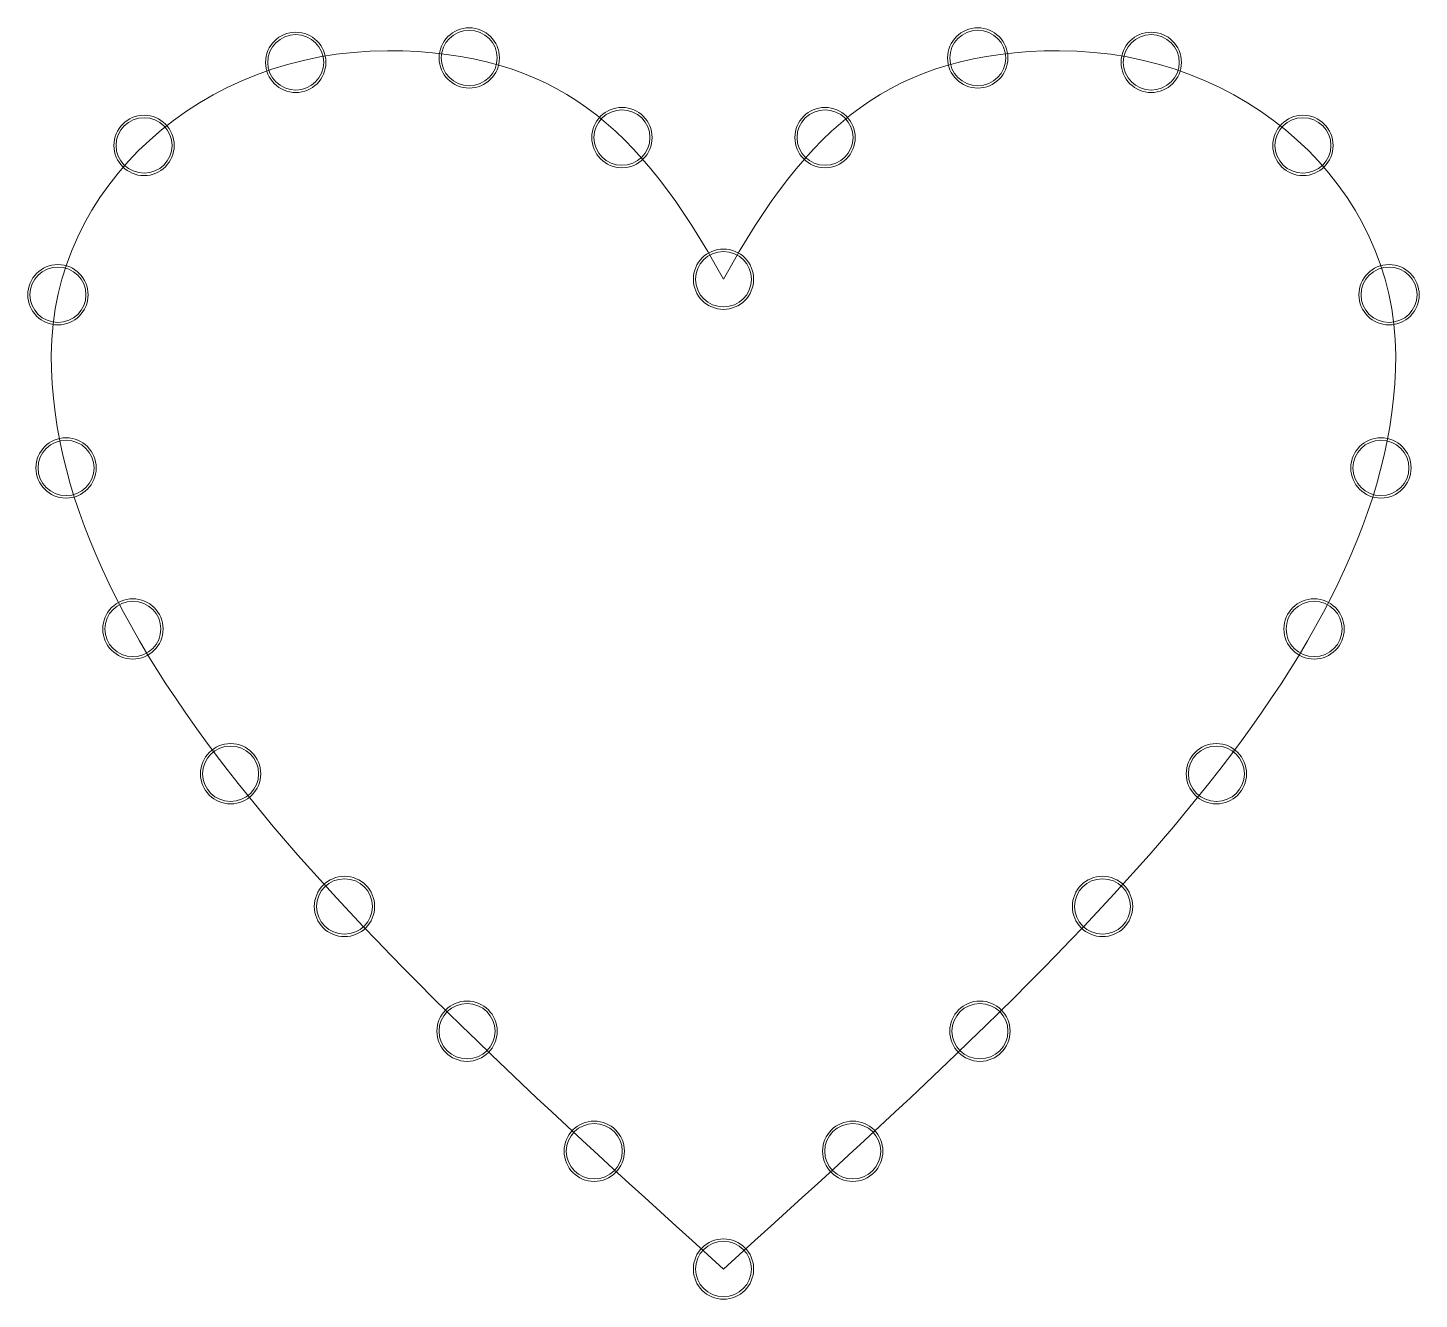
# Model space of a CAD drawing. Header units: millimetres. Extents: x -49 to 66, y -11 to 95.
import ezdxf

# ---------------------------------------------------------------- set-up
doc = ezdxf.new("R2010")
doc.units = ezdxf.units.MM
doc.header["$MEASUREMENT"] = 0
doc.layers.add('Layer 1', color=7, linetype='Continuous')

msp = doc.modelspace()

# ---------------------------------------------------------------- linework, layer by layer
at = {"layer": 'Layer 1', "color": 250, "lineweight": 18}
for centre, major_axis, ratio in [((-12.778, 92.3631), (0, 2.5), 1), ((29.3774, 92.3631), (0, 2.5), 1), ((-27.1576, 92.002), (0, 2.5), 1), ((43.7571, 92.002), (0, 2.5), 1), ((-0.1147, 85.7677), (0, 2.5), 1), ((16.714, 85.7677), (0, 2.5), 1), ((16.714, 85.7677), (2.3216, 0), 0.98858546), ((-39.7326, 85.1124), (0, 2.5), 1), ((56.332, 85.1124), (0, 2.5), 1), ((8.2997, 74.0266), (0, 2.5), 1), ((8.2996, 74.0267), (2.3217, 0), 0.98854288), ((-46.8668, 72.736), (0, 2.5), 1), ((63.4661, 72.7359), (0, 2.5), 1), ((-46.1993, 58.3819), (0, 2.5), 1), ((62.7988, 58.3818), (0, 2.5), 1), ((-40.6578, 45.0315), (0, 2.5), 1), ((57.2572, 45.0314), (0, 2.5), 1), ((-32.5553, 33.0274), (0, 2.5), 1), ((49.1548, 33.0273), (0, 2.5), 1), ((-23.1178, 22.0295), (0, 2.5), 1), ((39.7172, 22.0294), (0, 2.5), 1), ((-12.9589, 11.6896), (0, 2.5), 1), ((29.5583, 11.6896), (0, 2.5), 1), ((-2.4152, 1.7406), (0, 2.5), 1), ((19.0146, 1.7406), (0, 2.5), 1), ((8.2997, -8.0243), (0, 2.5), 1)]:
    msp.add_ellipse(centre, major_axis=major_axis, ratio=ratio, dxfattribs=at)
for points, knots in [([(-12.778, 94.6583), (-11.4958, 94.6583), (-10.4563, 93.6307), (-10.4563, 92.3632), (-10.4563, 92.3632), (-10.4563, 91.0956), (-11.4958, 90.068), (-12.778, 90.068), (-12.778, 90.068), (-14.0602, 90.068), (-15.0997, 91.0956), (-15.0997, 92.3632), (-15.0997, 92.3632), (-15.0997, 93.6307), (-14.0602, 94.6583), (-12.778, 94.6583)], [0, 0, 0, 0, 0.2, 0.2, 0.2, 0.2, 0.4, 0.4, 0.4, 0.4, 0.6, 0.6, 0.6, 0.6, 1, 1, 1, 1]), ([(29.3774, 94.6583), (30.6596, 94.6583), (31.6991, 93.6307), (31.6991, 92.3632), (31.6991, 92.3632), (31.6991, 91.0956), (30.6596, 90.068), (29.3774, 90.068), (29.3774, 90.068), (28.0952, 90.068), (27.0558, 91.0956), (27.0558, 92.3632), (27.0558, 92.3632), (27.0558, 93.6307), (28.0952, 94.6583), (29.3774, 94.6583)], [0, 0, 0, 0, 0.2, 0.2, 0.2, 0.2, 0.4, 0.4, 0.4, 0.4, 0.6, 0.6, 0.6, 0.6, 1, 1, 1, 1]), ([(-27.1576, 94.2971), (-25.8754, 94.2971), (-24.8359, 93.2695), (-24.8359, 92.002), (-24.8359, 92.002), (-24.8359, 90.7344), (-25.8754, 89.7069), (-27.1576, 89.7069), (-27.1576, 89.7069), (-28.4398, 89.7069), (-29.4793, 90.7344), (-29.4793, 92.002), (-29.4793, 92.002), (-29.4793, 93.2695), (-28.4398, 94.2971), (-27.1576, 94.2971)], [0, 0, 0, 0, 0.2, 0.2, 0.2, 0.2, 0.4, 0.4, 0.4, 0.4, 0.6, 0.6, 0.6, 0.6, 1, 1, 1, 1]), ([(43.7571, 94.2971), (45.0393, 94.2971), (46.0788, 93.2695), (46.0788, 92.002), (46.0788, 92.002), (46.0788, 90.7344), (45.0393, 89.7069), (43.7571, 89.7069), (43.7571, 89.7069), (42.4749, 89.7069), (41.4355, 90.7344), (41.4355, 92.002), (41.4355, 92.002), (41.4355, 93.2695), (42.4749, 94.2971), (43.7571, 94.2971)], [0, 0, 0, 0, 0.2, 0.2, 0.2, 0.2, 0.4, 0.4, 0.4, 0.4, 0.6, 0.6, 0.6, 0.6, 1, 1, 1, 1]), ([(8.2997, 74.0266), (15.2646, 86.6499), (22.2296, 92.9614), (36.1597, 92.9614), (36.1597, 92.9614), (51.5384, 92.9614), (64.0196, 81.6511), (64.0196, 67.715), (64.0196, 67.715), (64.0196, 42.4686), (36.1597, 17.2221), (8.2997, -8.0243), (8.2997, -8.0243), (-19.5603, 17.2221), (-47.4202, 42.4686), (-47.4202, 67.715), (-47.4202, 67.715), (-47.4202, 81.6511), (-34.939, 92.9614), (-19.5603, 92.9614), (-19.5603, 92.9614), (-5.6303, 92.9614), (1.3348, 86.6499), (8.2997, 74.0266)], [0, 0, 0, 0, 0.14285714, 0.14285714, 0.14285714, 0.14285714, 0.28571429, 0.28571429, 0.28571429, 0.28571429, 0.42857143, 0.42857143, 0.42857143, 0.42857143, 0.57142857, 0.57142857, 0.57142857, 0.57142857, 0.71428571, 0.71428571, 0.71428571, 0.71428571, 1, 1, 1, 1]), ([(-0.1147, 88.0628), (1.1675, 88.0628), (2.207, 87.0352), (2.207, 85.7677), (2.207, 85.7677), (2.207, 84.5001), (1.1675, 83.4726), (-0.1147, 83.4726), (-0.1147, 83.4726), (-1.3969, 83.4726), (-2.4364, 84.5001), (-2.4364, 85.7677), (-2.4364, 85.7677), (-2.4364, 87.0352), (-1.3969, 88.0628), (-0.1147, 88.0628)], [0, 0, 0, 0, 0.2, 0.2, 0.2, 0.2, 0.4, 0.4, 0.4, 0.4, 0.6, 0.6, 0.6, 0.6, 1, 1, 1, 1]), ([(-39.7326, 87.4075), (-38.4504, 87.4075), (-37.4109, 86.3799), (-37.4109, 85.1124), (-37.4109, 85.1124), (-37.4109, 83.8448), (-38.4504, 82.8173), (-39.7326, 82.8173), (-39.7326, 82.8173), (-41.0148, 82.8173), (-42.0543, 83.8448), (-42.0543, 85.1124), (-42.0543, 85.1124), (-42.0543, 86.3799), (-41.0148, 87.4075), (-39.7326, 87.4075)], [0, 0, 0, 0, 0.2, 0.2, 0.2, 0.2, 0.4, 0.4, 0.4, 0.4, 0.6, 0.6, 0.6, 0.6, 1, 1, 1, 1]), ([(56.332, 87.4076), (57.6142, 87.4076), (58.6537, 86.38), (58.6537, 85.1125), (58.6537, 85.1125), (58.6537, 83.8449), (57.6142, 82.8173), (56.332, 82.8173), (56.332, 82.8173), (55.0498, 82.8173), (54.0104, 83.8449), (54.0104, 85.1125), (54.0104, 85.1125), (54.0104, 86.38), (55.0498, 87.4076), (56.332, 87.4076)], [0, 0, 0, 0, 0.2, 0.2, 0.2, 0.2, 0.4, 0.4, 0.4, 0.4, 0.6, 0.6, 0.6, 0.6, 1, 1, 1, 1]), ([(-46.8668, 75.0311), (-45.5846, 75.0311), (-44.5451, 74.0035), (-44.5451, 72.736), (-44.5451, 72.736), (-44.5451, 71.4684), (-45.5846, 70.4409), (-46.8668, 70.4409), (-46.8668, 70.4409), (-48.149, 70.4409), (-49.1885, 71.4684), (-49.1885, 72.736), (-49.1885, 72.736), (-49.1885, 74.0035), (-48.149, 75.0311), (-46.8668, 75.0311)], [0, 0, 0, 0, 0.2, 0.2, 0.2, 0.2, 0.4, 0.4, 0.4, 0.4, 0.6, 0.6, 0.6, 0.6, 1, 1, 1, 1]), ([(63.4661, 75.0311), (64.7483, 75.0311), (65.7878, 74.0035), (65.7878, 72.736), (65.7878, 72.736), (65.7878, 71.4684), (64.7483, 70.4408), (63.4661, 70.4408), (63.4661, 70.4408), (62.1839, 70.4408), (61.1445, 71.4684), (61.1445, 72.736), (61.1445, 72.736), (61.1445, 74.0035), (62.1839, 75.0311), (63.4661, 75.0311)], [0, 0, 0, 0, 0.2, 0.2, 0.2, 0.2, 0.4, 0.4, 0.4, 0.4, 0.6, 0.6, 0.6, 0.6, 1, 1, 1, 1]), ([(-46.1993, 60.6771), (-44.9171, 60.6771), (-43.8776, 59.6495), (-43.8776, 58.382), (-43.8776, 58.382), (-43.8776, 57.1144), (-44.9171, 56.0868), (-46.1993, 56.0868), (-46.1993, 56.0868), (-47.4815, 56.0868), (-48.521, 57.1144), (-48.521, 58.382), (-48.521, 58.382), (-48.521, 59.6495), (-47.4815, 60.6771), (-46.1993, 60.6771)], [0, 0, 0, 0, 0.2, 0.2, 0.2, 0.2, 0.4, 0.4, 0.4, 0.4, 0.6, 0.6, 0.6, 0.6, 1, 1, 1, 1]), ([(62.7988, 60.677), (64.081, 60.677), (65.1205, 59.6494), (65.1205, 58.3819), (65.1205, 58.3819), (65.1205, 57.1143), (64.081, 56.0867), (62.7988, 56.0867), (62.7988, 56.0867), (61.5166, 56.0867), (60.4772, 57.1143), (60.4772, 58.3819), (60.4772, 58.3819), (60.4772, 59.6494), (61.5166, 60.677), (62.7988, 60.677)], [0, 0, 0, 0, 0.2, 0.2, 0.2, 0.2, 0.4, 0.4, 0.4, 0.4, 0.6, 0.6, 0.6, 0.6, 1, 1, 1, 1]), ([(-40.6578, 47.3266), (-39.3756, 47.3266), (-38.3361, 46.299), (-38.3361, 45.0315), (-38.3361, 45.0315), (-38.3361, 43.7639), (-39.3756, 42.7364), (-40.6578, 42.7364), (-40.6578, 42.7364), (-41.94, 42.7364), (-42.9795, 43.7639), (-42.9795, 45.0315), (-42.9795, 45.0315), (-42.9795, 46.299), (-41.94, 47.3266), (-40.6578, 47.3266)], [0, 0, 0, 0, 0.2, 0.2, 0.2, 0.2, 0.4, 0.4, 0.4, 0.4, 0.6, 0.6, 0.6, 0.6, 1, 1, 1, 1]), ([(57.2572, 47.3265), (58.5394, 47.3265), (59.5789, 46.2989), (59.5789, 45.0314), (59.5789, 45.0314), (59.5789, 43.7638), (58.5394, 42.7363), (57.2572, 42.7363), (57.2572, 42.7363), (55.975, 42.7363), (54.9356, 43.7638), (54.9356, 45.0314), (54.9356, 45.0314), (54.9356, 46.2989), (55.975, 47.3265), (57.2572, 47.3265)], [0, 0, 0, 0, 0.2, 0.2, 0.2, 0.2, 0.4, 0.4, 0.4, 0.4, 0.6, 0.6, 0.6, 0.6, 1, 1, 1, 1]), ([(-32.5554, 35.3225), (-31.2732, 35.3225), (-30.2337, 34.2949), (-30.2337, 33.0274), (-30.2337, 33.0274), (-30.2337, 31.7598), (-31.2732, 30.7323), (-32.5554, 30.7323), (-32.5554, 30.7323), (-33.8376, 30.7323), (-34.877, 31.7598), (-34.877, 33.0274), (-34.877, 33.0274), (-34.877, 34.2949), (-33.8376, 35.3225), (-32.5554, 35.3225)], [0, 0, 0, 0, 0.2, 0.2, 0.2, 0.2, 0.4, 0.4, 0.4, 0.4, 0.6, 0.6, 0.6, 0.6, 1, 1, 1, 1]), ([(49.1548, 35.3225), (50.437, 35.3225), (51.4765, 34.2949), (51.4765, 33.0274), (51.4765, 33.0274), (51.4765, 31.7598), (50.437, 30.7322), (49.1548, 30.7322), (49.1548, 30.7322), (47.8726, 30.7322), (46.8332, 31.7598), (46.8332, 33.0274), (46.8332, 33.0274), (46.8332, 34.2949), (47.8726, 35.3225), (49.1548, 35.3225)], [0, 0, 0, 0, 0.2, 0.2, 0.2, 0.2, 0.4, 0.4, 0.4, 0.4, 0.6, 0.6, 0.6, 0.6, 1, 1, 1, 1]), ([(-23.1178, 24.3246), (-21.8356, 24.3246), (-20.7961, 23.297), (-20.7961, 22.0295), (-20.7961, 22.0295), (-20.7961, 20.7619), (-21.8356, 19.7344), (-23.1178, 19.7344), (-23.1178, 19.7344), (-24.4, 19.7344), (-25.4395, 20.7619), (-25.4395, 22.0295), (-25.4395, 22.0295), (-25.4395, 23.297), (-24.4, 24.3246), (-23.1178, 24.3246)], [0, 0, 0, 0, 0.2, 0.2, 0.2, 0.2, 0.4, 0.4, 0.4, 0.4, 0.6, 0.6, 0.6, 0.6, 1, 1, 1, 1]), ([(39.7172, 24.3246), (40.9994, 24.3246), (42.0389, 23.297), (42.0389, 22.0295), (42.0389, 22.0295), (42.0389, 20.7619), (40.9994, 19.7343), (39.7172, 19.7343), (39.7172, 19.7343), (38.435, 19.7343), (37.3955, 20.7619), (37.3955, 22.0295), (37.3955, 22.0295), (37.3955, 23.297), (38.435, 24.3246), (39.7172, 24.3246)], [0, 0, 0, 0, 0.2, 0.2, 0.2, 0.2, 0.4, 0.4, 0.4, 0.4, 0.6, 0.6, 0.6, 0.6, 1, 1, 1, 1]), ([(-12.959, 13.9848), (-11.6768, 13.9848), (-10.6373, 12.9572), (-10.6373, 11.6897), (-10.6373, 11.6897), (-10.6373, 10.4221), (-11.6768, 9.3945), (-12.959, 9.3945), (-12.959, 9.3945), (-14.2412, 9.3945), (-15.2806, 10.4221), (-15.2806, 11.6897), (-15.2806, 11.6897), (-15.2806, 12.9572), (-14.2412, 13.9848), (-12.959, 13.9848)], [0, 0, 0, 0, 0.2, 0.2, 0.2, 0.2, 0.4, 0.4, 0.4, 0.4, 0.6, 0.6, 0.6, 0.6, 1, 1, 1, 1]), ([(29.5583, 13.9848), (30.8405, 13.9848), (31.88, 12.9572), (31.88, 11.6897), (31.88, 11.6897), (31.88, 10.4221), (30.8405, 9.3945), (29.5583, 9.3945), (29.5583, 9.3945), (28.2761, 9.3945), (27.2367, 10.4221), (27.2367, 11.6897), (27.2367, 11.6897), (27.2367, 12.9572), (28.2761, 13.9848), (29.5583, 13.9848)], [0, 0, 0, 0, 0.2, 0.2, 0.2, 0.2, 0.4, 0.4, 0.4, 0.4, 0.6, 0.6, 0.6, 0.6, 1, 1, 1, 1]), ([(-2.4152, 4.0358), (-1.133, 4.0358), (-0.0935, 3.0082), (-0.0935, 1.7407), (-0.0935, 1.7407), (-0.0935, 0.4731), (-1.133, -0.5545), (-2.4152, -0.5545), (-2.4152, -0.5545), (-3.6974, -0.5545), (-4.7369, 0.4731), (-4.7369, 1.7407), (-4.7369, 1.7407), (-4.7369, 3.0082), (-3.6974, 4.0358), (-2.4152, 4.0358)], [0, 0, 0, 0, 0.2, 0.2, 0.2, 0.2, 0.4, 0.4, 0.4, 0.4, 0.6, 0.6, 0.6, 0.6, 1, 1, 1, 1]), ([(19.0146, 4.0357), (20.2968, 4.0357), (21.3363, 3.0081), (21.3363, 1.7406), (21.3363, 1.7406), (21.3363, 0.473), (20.2968, -0.5545), (19.0146, -0.5545), (19.0146, -0.5545), (17.7324, -0.5545), (16.6929, 0.473), (16.6929, 1.7406), (16.6929, 1.7406), (16.6929, 3.0081), (17.7324, 4.0357), (19.0146, 4.0357)], [0, 0, 0, 0, 0.2, 0.2, 0.2, 0.2, 0.4, 0.4, 0.4, 0.4, 0.6, 0.6, 0.6, 0.6, 1, 1, 1, 1]), ([(8.2996, -5.7292), (9.5818, -5.7292), (10.6213, -6.7568), (10.6213, -8.0243), (10.6213, -8.0243), (10.6213, -9.2919), (9.5818, -10.3194), (8.2996, -10.3194), (8.2996, -10.3194), (7.0174, -10.3194), (5.978, -9.2919), (5.978, -8.0243), (5.978, -8.0243), (5.978, -6.7568), (7.0174, -5.7292), (8.2996, -5.7292)], [0, 0, 0, 0, 0.2, 0.2, 0.2, 0.2, 0.4, 0.4, 0.4, 0.4, 0.6, 0.6, 0.6, 0.6, 1, 1, 1, 1])]:
    msp.add_open_spline(points, degree=3, knots=knots, dxfattribs=at)

doc.saveas('drawing.dxf')
